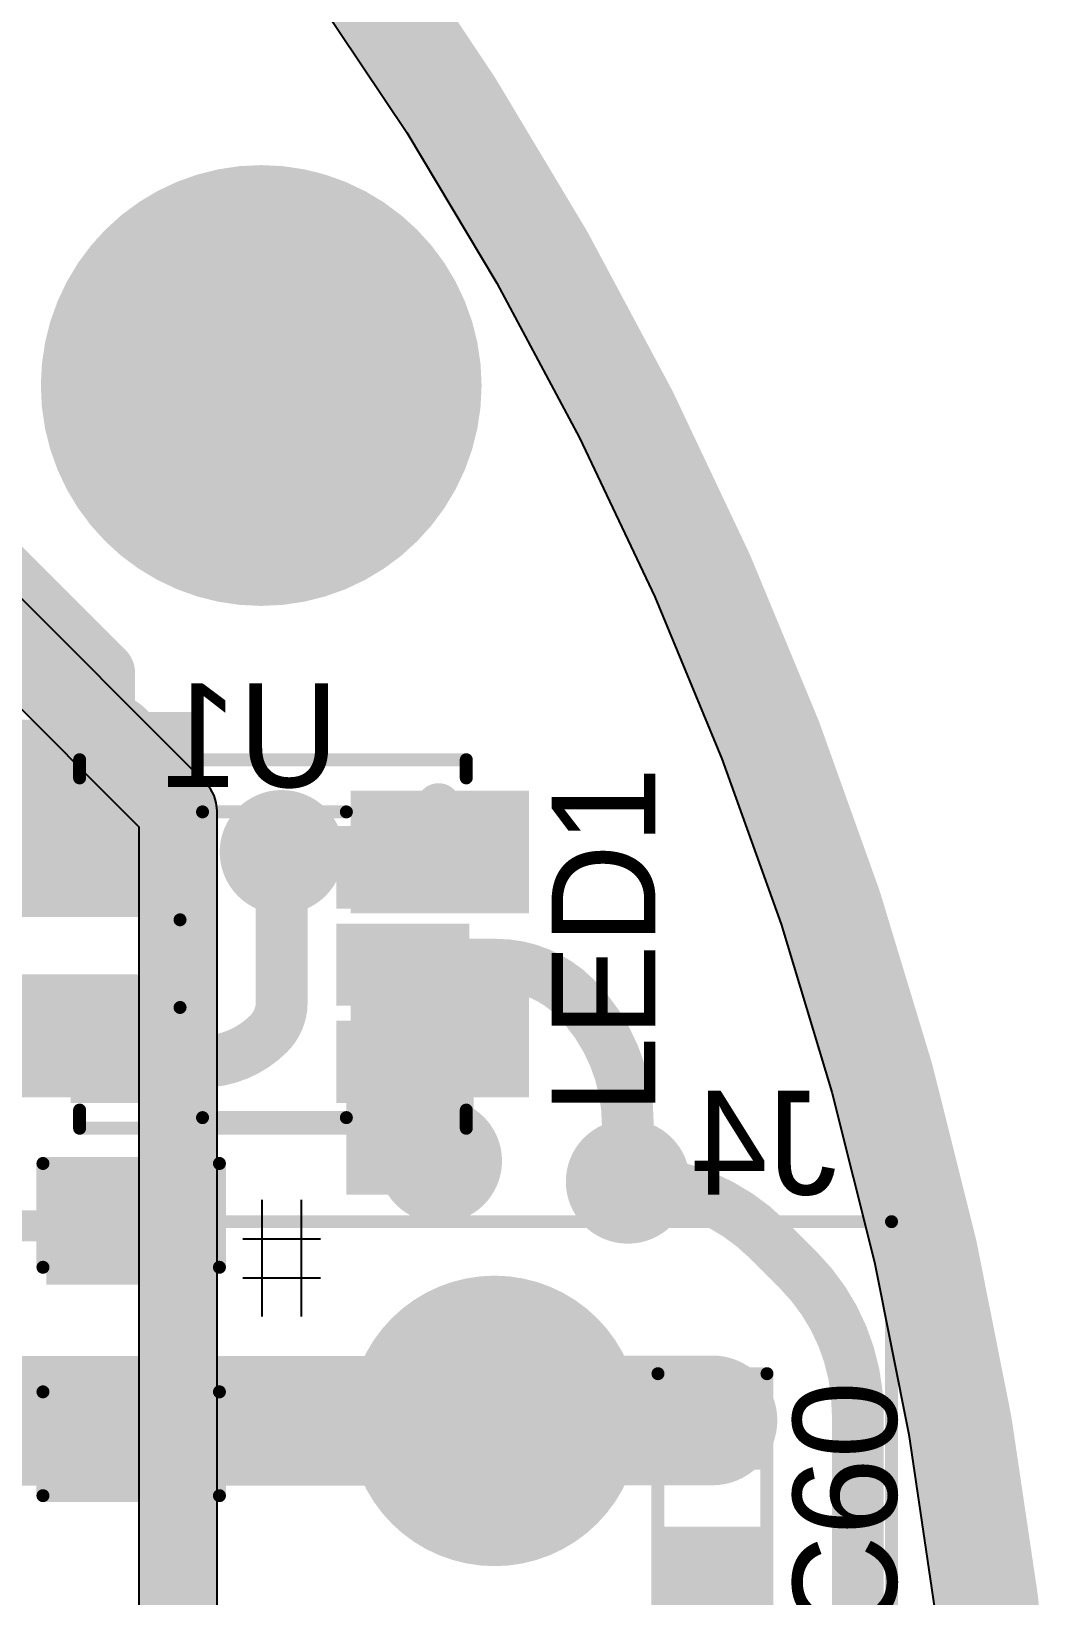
# Model space of a CAD drawing. Header units: millimetres. Extents: x 2.49 to 5.32, y 1.64 to 4.48.
# Drawn here: x 4.926 to 5.32, y 3.235 to 3.838 of the extents above; entities that cross this region are included whole.
import ezdxf

# ---------------------------------------------------------------- set-up
doc = ezdxf.new("R2010")
doc.units = ezdxf.units.MM
doc.header["$MEASUREMENT"] = 0
for name, color, linetype in [('BottomLayer', 5, 'Continuous'), ('BottomOverlay', 54, 'Continuous'), ('BottomPaste', 16, 'Continuous'), ('BottomSolder', 6, 'Continuous'), ('InternalPlane1', 76, 'Continuous'), ('InternalPlane2', 16, 'Continuous'), ('Mechanical2', 216, 'Continuous'), ('MultiLayer', 9, 'Continuous'), ('PadHoleLayer', 156, 'Continuous'), ('TopLayer', 1, 'Continuous'), ('TopOverlay', 2, 'Continuous'), ('TopPaste', 8, 'Continuous'), ('TopSolder', 216, 'Continuous'), ('ViaHoleLayer', 16, 'Continuous')]:
    doc.layers.add(name, color=color, linetype=linetype)

# ---------------------------------------------------------------- blocks, each defined once
blk = doc.blocks.new('B4P_VH_FB_B_LF__SN__B_9')
at = {"layer": 'BottomLayer', "const_width": 0.05197}
blk.add_lwpolyline([(0.20787, 0, 1), (0.25984, 0, 1)], format="xyb", close=True, dxfattribs=at)
at = {"layer": 'BottomOverlay', "const_width": 0.005}
for points in [[(0.31063, 0.183), (0.31063, -0.153)], [(-0.31063, -0.153), (0.31063, -0.153)]]:
    blk.add_lwpolyline(points, dxfattribs=at)
at = {"layer": 'BottomOverlay', "const_width": 0.0025}
blk.add_lwpolyline([(0.30938, -0.153, 1), (0.31188, -0.153, 1)], format="xyb", close=True, dxfattribs=at)
blk.add_lwpolyline([(0.30938, -0.153, 1), (0.31188, -0.153, 1)], format="xyb", close=True, dxfattribs=at)
at = {"layer": 'BottomSolder', "const_width": 0.05597}
blk.add_lwpolyline([(0.20587, 0, 1), (0.26184, 0, 1)], format="xyb", close=True, dxfattribs=at)
at = {"layer": 'InternalPlane1', "const_width": 0.05265}
blk.add_lwpolyline([(0.20754, 0, 1), (0.26018, 0, 1)], format="xyb", close=True, dxfattribs=at)
at = {"layer": 'InternalPlane2', "const_width": 0.05265}
blk.add_lwpolyline([(0.20754, 0, 1), (0.26018, 0, 1)], format="xyb", close=True, dxfattribs=at)
at = {"layer": 'MultiLayer', "const_width": 0.05197}
blk.add_lwpolyline([(0.20787, 0, 1), (0.25984, 0, 1)], format="xyb", close=True, dxfattribs=at)
at = {"layer": 'PadHoleLayer', "const_width": 0.03465}
blk.add_lwpolyline([(0.21654, 0, 1), (0.25118, 0, 1)], format="xyb", close=True, dxfattribs=at)
at = {"layer": 'TopLayer', "const_width": 0.05197}
blk.add_lwpolyline([(0.20787, 0, 1), (0.25984, 0, 1)], format="xyb", close=True, dxfattribs=at)
at = {"layer": 'TopSolder', "const_width": 0.05597}
blk.add_lwpolyline([(0.20587, 0, 1), (0.26184, 0, 1)], format="xyb", close=True, dxfattribs=at)
blk = doc.blocks.new('WS2812B_M____13')
at = {"layer": 'TopLayer'}
for points in [[(-0.09488, 0.01575), (-0.03406, 0.01575), (-0.09488, 0.05512), (-0.03406, 0.05512)], [(0.03406, 0.01575), (0.09488, 0.01575), (0.03406, 0.05512), (0.09488, 0.05512)], [(-0.09488, -0.05512), (-0.03406, -0.05512), (-0.09488, -0.01575), (-0.03406, -0.01575)], [(0.03406, -0.05512), (0.09488, -0.05512), (0.03406, -0.01575), (0.09488, -0.01575)]]:
    blk.add_solid(points, dxfattribs=at)
at = {"layer": 'TopOverlay'}
for points, const_width in [([(-0.088, 0.067, 1), (-0.096, 0.067, 1)], 0.00787), ([(-0.0756, 0.071, 1), (-0.0731, 0.071, 1)], 0.0025), ([(-0.0756, 0.071, 1), (-0.0731, 0.071, 1)], 0.0025), ([(0.0734, 0.071, 1), (0.0759, 0.071, 1)], 0.0025), ([(0.0734, 0.071, 1), (0.0759, 0.071, 1)], 0.0025), ([(-0.09797, 0.067, 1), (-0.09403, 0.067, 1)], 0.00394), ([(-0.08997, 0.067, 1), (-0.08603, 0.067, 1)], 0.00394), ([(-0.0756, 0.064, 1), (-0.0731, 0.064, 1)], 0.0025), ([(0.0734, 0.064, 1), (0.0759, 0.064, 1)], 0.0025), ([(-0.0756, -0.064, 1), (-0.0731, -0.064, 1)], 0.0025), ([(0.0734, -0.064, 1), (0.0759, -0.064, 1)], 0.0025), ([(-0.0756, -0.071, 1), (-0.0731, -0.071, 1)], 0.0025), ([(-0.0756, -0.071, 1), (-0.0731, -0.071, 1)], 0.0025), ([(0.0734, -0.071, 1), (0.0759, -0.071, 1)], 0.0025), ([(0.0734, -0.071, 1), (0.0759, -0.071, 1)], 0.0025)]:
    blk.add_lwpolyline(points, format="xyb", close=True, dxfattribs=dict(at, const_width=const_width))
at = {"layer": 'TopOverlay', "const_width": 0.005}
for points in [[(-0.07435, 0.064), (-0.07435, 0.071)], [(-0.07435, 0.071), (0.07465, 0.071)], [(0.07465, 0.064), (0.07465, 0.071)], [(-0.07435, -0.071), (-0.07435, -0.064)], [(0.07465, -0.071), (0.07465, -0.064)], [(-0.07435, -0.071), (0.07465, -0.071)]]:
    blk.add_lwpolyline(points, dxfattribs=at)
at = {"layer": 'TopPaste'}
for points in [[(-0.09488, 0.01575), (-0.03406, 0.01575), (-0.09488, 0.05512), (-0.03406, 0.05512)], [(0.03406, 0.01575), (0.09488, 0.01575), (0.03406, 0.05512), (0.09488, 0.05512)], [(-0.09488, -0.05512), (-0.03406, -0.05512), (-0.09488, -0.01575), (-0.03406, -0.01575)], [(0.03406, -0.05512), (0.09488, -0.05512), (0.03406, -0.01575), (0.09488, -0.01575)]]:
    blk.add_solid(points, dxfattribs=at)
at = {"layer": 'TopSolder'}
for points in [[(-0.09888, 0.01175), (-0.03006, 0.01175), (-0.09888, 0.05912), (-0.03006, 0.05912)], [(0.03006, 0.01175), (0.09888, 0.01175), (0.03006, 0.05912), (0.09888, 0.05912)], [(-0.09888, -0.05912), (-0.03006, -0.05912), (-0.09888, -0.01175), (-0.03006, -0.01175)], [(0.03006, -0.05912), (0.09888, -0.05912), (0.03006, -0.01175), (0.09888, -0.01175)]]:
    blk.add_solid(points, dxfattribs=at)
blk = doc.blocks.new('SOT_23_5_B_39')
at = {"layer": 'BottomLayer'}
for points in [[(-0.07283, 0.02559), (-0.02953, 0.02559), (-0.07283, 0.04921), (-0.02953, 0.04921)], [(0.02953, 0.02559), (0.07283, 0.02559), (0.02953, 0.04921), (0.07283, 0.04921)], [(-0.07283, -0.01181), (-0.02953, -0.01181), (-0.07283, 0.01181), (-0.02953, 0.01181)], [(-0.07283, -0.04921), (-0.02953, -0.04921), (-0.07283, -0.02559), (-0.02953, -0.02559)], [(0.02953, -0.04921), (0.07283, -0.04921), (0.02953, -0.02559), (0.07283, -0.02559)]]:
    blk.add_solid(points, dxfattribs=at)
at = {"layer": 'BottomOverlay', "const_width": 0.005}
for points in [[(0.02598, 0.0589), (-0.02945, 0.0589)], [(0.03465, 0.01646), (0.03465, -0.01732)], [(0.02598, -0.0589), (-0.02945, -0.0589)]]:
    blk.add_lwpolyline(points, dxfattribs=at)
at = {"layer": 'BottomOverlay'}
for points, const_width in [([(-0.0307, 0.0589, 1), (-0.0282, 0.0589, 1)], 0.0025), ([(0.02473, 0.0589, 1), (0.02723, 0.0589, 1)], 0.0025), ([(0.0334, 0.01646, 1), (0.0359, 0.01646, 1)], 0.0025), ([(0.0334, -0.01732, 1), (0.0359, -0.01732, 1)], 0.0025), ([(-0.0615, -0.0615, 1), (-0.06843, -0.0615, 1)], 0.01), ([(-0.07093, -0.0615, 1), (-0.06593, -0.0615, 1)], 0.005), ([(-0.064, -0.0615, 1), (-0.059, -0.0615, 1)], 0.005), ([(-0.0307, -0.0589, 1), (-0.0282, -0.0589, 1)], 0.0025), ([(0.02473, -0.0589, 1), (0.02723, -0.0589, 1)], 0.0025)]:
    blk.add_lwpolyline(points, format="xyb", close=True, dxfattribs=dict(at, const_width=const_width))
at = {"layer": 'BottomPaste'}
for points in [[(-0.07283, 0.02559), (-0.02953, 0.02559), (-0.07283, 0.04921), (-0.02953, 0.04921)], [(0.02953, 0.02559), (0.07283, 0.02559), (0.02953, 0.04921), (0.07283, 0.04921)], [(-0.07283, -0.01181), (-0.02953, -0.01181), (-0.07283, 0.01181), (-0.02953, 0.01181)], [(-0.07283, -0.04921), (-0.02953, -0.04921), (-0.07283, -0.02559), (-0.02953, -0.02559)], [(0.02953, -0.04921), (0.07283, -0.04921), (0.02953, -0.02559), (0.07283, -0.02559)]]:
    blk.add_solid(points, dxfattribs=at)
at = {"layer": 'BottomSolder'}
for points in [[(-0.07683, 0.02159), (-0.02553, 0.02159), (-0.07683, 0.05321), (-0.02553, 0.05321)], [(0.02553, 0.02159), (0.07683, 0.02159), (0.02553, 0.05321), (0.07683, 0.05321)], [(-0.07683, -0.01581), (-0.02553, -0.01581), (-0.07683, 0.01581), (-0.02553, 0.01581)], [(-0.07683, -0.05321), (-0.02553, -0.05321), (-0.07683, -0.02159), (-0.02553, -0.02159)], [(0.02553, -0.05321), (0.07683, -0.05321), (0.02553, -0.02159), (0.07683, -0.02159)]]:
    blk.add_solid(points, dxfattribs=at)
blk = doc.blocks.new('R__0603_88')
at = {"layer": 'TopLayer'}
for points in [[(-0.045, 0.0175), (-0.045, -0.0175), (-0.015, 0.0175), (-0.015, -0.0175)], [(0.015, 0.0175), (0.015, -0.0175), (0.045, 0.0175), (0.045, -0.0175)]]:
    blk.add_solid(points, dxfattribs=at)
at = {"layer": 'TopOverlay', "const_width": 0.005}
for points in [[(-0.048, -0.021), (-0.048, 0.021)], [(0.048, 0.021), (-0.048, 0.021)], [(0.048, -0.021), (0.048, 0.021)], [(0.048, -0.021), (-0.048, -0.021)]]:
    blk.add_lwpolyline(points, dxfattribs=at)
at = {"layer": 'TopOverlay', "const_width": 0.0025}
for points in [[(-0.04925, 0.021, 1), (-0.04675, 0.021, 1)], [(-0.04925, 0.021, 1), (-0.04675, 0.021, 1)], [(0.04675, 0.021, 1), (0.04925, 0.021, 1)], [(0.04675, 0.021, 1), (0.04925, 0.021, 1)], [(-0.04925, -0.021, 1), (-0.04675, -0.021, 1)], [(-0.04925, -0.021, 1), (-0.04675, -0.021, 1)], [(0.04675, -0.021, 1), (0.04925, -0.021, 1)], [(0.04675, -0.021, 1), (0.04925, -0.021, 1)]]:
    blk.add_lwpolyline(points, format="xyb", close=True, dxfattribs=at)
at = {"layer": 'TopPaste'}
for points in [[(-0.045, 0.0175), (-0.045, -0.0175), (-0.015, 0.0175), (-0.015, -0.0175)], [(0.015, 0.0175), (0.015, -0.0175), (0.045, 0.0175), (0.045, -0.0175)]]:
    blk.add_solid(points, dxfattribs=at)
at = {"layer": 'TopSolder'}
for points in [[(-0.049, 0.0215), (-0.049, -0.0215), (-0.011, 0.0215), (-0.011, -0.0215)], [(0.011, 0.0215), (0.011, -0.0215), (0.049, 0.0215), (0.049, -0.0215)]]:
    blk.add_solid(points, dxfattribs=at)
blk = doc.blocks.new('C__0805_92')
at = {"layer": 'TopLayer'}
for points in [[(-0.06, -0.03), (-0.02, -0.03), (-0.06, 0.03), (-0.02, 0.03)], [(0.02, -0.03), (0.06, -0.03), (0.02, 0.03), (0.06, 0.03)]]:
    blk.add_solid(points, dxfattribs=at)
at = {"layer": 'TopOverlay', "const_width": 0.005}
for points in [[(-0.064, 0.034), (-0.064, -0.034)], [(-0.064, 0.034), (-0.024, 0.034)], [(0.024, 0.034), (0.064, 0.034)], [(0.064, 0.034), (0.064, -0.034)], [(-0.064, -0.034), (-0.024, -0.034)], [(0.024, -0.034), (0.064, -0.034)]]:
    blk.add_lwpolyline(points, dxfattribs=at)
at = {"layer": 'TopOverlay', "const_width": 0.0025}
for points in [[(-0.06525, 0.034, 1), (-0.06275, 0.034, 1)], [(-0.06525, 0.034, 1), (-0.06275, 0.034, 1)], [(-0.02525, 0.034, 1), (-0.02275, 0.034, 1)], [(0.02275, 0.034, 1), (0.02525, 0.034, 1)], [(0.06275, 0.034, 1), (0.06525, 0.034, 1)], [(0.06275, 0.034, 1), (0.06525, 0.034, 1)], [(-0.06525, -0.034, 1), (-0.06275, -0.034, 1)], [(-0.06525, -0.034, 1), (-0.06275, -0.034, 1)], [(-0.02525, -0.034, 1), (-0.02275, -0.034, 1)], [(0.02275, -0.034, 1), (0.02525, -0.034, 1)], [(0.06275, -0.034, 1), (0.06525, -0.034, 1)], [(0.06275, -0.034, 1), (0.06525, -0.034, 1)]]:
    blk.add_lwpolyline(points, format="xyb", close=True, dxfattribs=at)
at = {"layer": 'TopPaste'}
for points in [[(-0.06, -0.03), (-0.02, -0.03), (-0.06, 0.03), (-0.02, 0.03)], [(0.02, -0.03), (0.06, -0.03), (0.02, 0.03), (0.06, 0.03)]]:
    blk.add_solid(points, dxfattribs=at)
at = {"layer": 'TopSolder'}
for points in [[(-0.06276, -0.03276), (-0.01724, -0.03276), (-0.06276, 0.03276), (-0.01724, 0.03276)], [(0.01724, -0.03276), (0.06276, -0.03276), (0.01724, 0.03276), (0.06276, 0.03276)]]:
    blk.add_solid(points, dxfattribs=at)

msp = doc.modelspace()

# ---------------------------------------------------------------- linework, layer by layer
at = {"layer": 'BottomLayer'}
for points, const_width in [([(4.98458, 3.70176, 1), (5.04363, 3.70176, 1)], 0.05906), ([(4.94709, 3.56, 1), (4.95891, 3.56, 1)], 0.01181), ([(5.01609, 3.522, 1), (5.02791, 3.522, 1)], 0.01181), ([(5.017, 3.522, 1), (5.027, 3.522, 1)], 0.01), ([(5.06365, 3.47857, 1), (5.07365, 3.47857, 1)], 0.01), ([(5.09966, 3.47857, 1), (5.10966, 3.47857, 1)], 0.01), ([(5.09966, 3.47857, 1), (5.10966, 3.47857, 1)], 0.01), ([(5.017, 3.46407, 1), (5.027, 3.46407, 1)], 0.01), ([(5.017, 3.46407, 1), (5.027, 3.46407, 1)], 0.01), ([(5.13, 3.466, 1), (5.14, 3.466, 1)], 0.01), ([(5.13, 3.466, 1), (5.14, 3.466, 1)], 0.01), ([(5.012, 3.452, 1), (5.022, 3.452, 1)], 0.01), ([(5.012, 3.452, 1), (5.022, 3.452, 1)], 0.01), ([(4.96129, 3.44116, 1), (4.97129, 3.44116, 1)], 0.01), ([(4.98584, 3.44116, 1), (4.99584, 3.44116, 1)], 0.01), ([(4.98584, 3.44116, 1), (4.99584, 3.44116, 1)], 0.01), ([(5.078, 3.41453, 1), (5.088, 3.41453, 1)], 0.01), ([(5.1504, 3.41676, 1), (5.1604, 3.41676, 1)], 0.01), ([(5.1504, 3.41676, 1), (5.1604, 3.41676, 1)], 0.01), ([(5.078, 3.403, 1), (5.088, 3.403, 1)], 0.01), ([(5.07857, 3.403, 1), (5.08743, 3.403, 1)], 0.00886), ([(5.14949, 3.395, 1), (5.1613, 3.395, 1)], 0.01181), ([(5.1504, 3.395, 1), (5.1604, 3.395, 1)], 0.01)]:
    msp.add_lwpolyline(points, format="xyb", close=True, dxfattribs=dict(at, const_width=const_width))
at = {"layer": 'BottomLayer', "const_width": 0.02}
for points in [[(5.022, 3.46407), (5.022, 3.522)], [(5.06865, 3.47857), (5.10466, 3.47857)], [(4.96629, 3.44116), (4.99084, 3.44116)], [(5.083, 3.403), (5.083, 3.41453)], [(5.1554, 3.395), (5.1554, 3.41676)]]:
    msp.add_lwpolyline(points, dxfattribs=at)
for points in [[(5.10466, 3.47857, -0.198912), (5.135, 3.466)], [(5.022, 3.46407, -0.198912), (5.017, 3.452)], [(5.135, 3.466, -0.198912), (5.1554, 3.41676)], [(5.017, 3.452, -0.198912), (4.99084, 3.44116)]]:
    msp.add_lwpolyline(points, format="xyb", dxfattribs=at)
at = {"layer": 'BottomLayer'}
for points in [[(4.933, 3.502), (4.99149, 3.502), (4.933, 3.576), (4.99149, 3.576)], [(5.04692, 3.39), (5.096, 3.39), (5.04692, 3.453), (5.096, 3.453)]]:
    msp.add_solid(points, dxfattribs=at)
at = {"layer": 'BottomSolder'}
for points, const_width in [([(4.98258, 3.70176, 1), (5.04563, 3.70176, 1)], 0.06306), ([(4.94509, 3.56, 1), (4.96091, 3.56, 1)], 0.01581), ([(5.01409, 3.522, 1), (5.02991, 3.522, 1)], 0.01581), ([(5.07657, 3.403, 1), (5.08943, 3.403, 1)], 0.01286), ([(5.14749, 3.395, 1), (5.1633, 3.395, 1)], 0.01581)]:
    msp.add_lwpolyline(points, format="xyb", close=True, dxfattribs=dict(at, const_width=const_width))
at = {"layer": 'InternalPlane1'}
for p, q in [((5.0326, 3.85544), (5.07017, 3.7992)), ((5.07017, 3.7992), (5.10494, 3.74119)), ((4.99266, 3.54866), (4.78266, 3.75866)), ((5.10494, 3.74119), (5.13682, 3.68154)), ((4.76576, 3.73293), (4.96693, 3.53176)), ((5.13682, 3.68154), (5.16574, 3.6204)), ((5.16574, 3.6204), (5.19162, 3.55792)), ((5.19162, 3.55792), (5.21441, 3.49424)), ((4.99453, 3.54637), (4.99266, 3.54866)), ((4.99593, 3.54377), (4.99453, 3.54637)), ((4.99678, 3.54094), (4.99593, 3.54377)), ((4.99707, 3.538), (4.99678, 3.54094)), ((4.99707, 2.785), (4.99707, 3.538)), ((4.96693, 3.53176), (4.96693, 2.79207)), ((5.21441, 3.49424), (5.23404, 3.42952)), ((5.23404, 3.42952), (5.25047, 3.36391)), ((5.25047, 3.36391), (5.26367, 3.29758)), ((5.26367, 3.29758), (5.27359, 3.23068))]:
    msp.add_line(p, q, dxfattribs=at)
for points, const_width in [([(5.04903, 3.86701), (5.08716, 3.80996)], 0.04), ([(5.08716, 3.80996), (5.12243, 3.7511)], 0.04), ([(5.12243, 3.7511), (5.15478, 3.69058)], 0.04), ([(4.772, 3.748), (4.982, 3.538)], 0.03), ([(5.15478, 3.69058), (5.18412, 3.62855)], 0.04), ([(5.18412, 3.62855), (5.21038, 3.56515)], 0.04), ([(5.21038, 3.56515), (5.2335, 3.50055)], 0.04), ([(4.982, 2.785), (4.982, 3.538)], 0.03), ([(5.2335, 3.50055), (5.25342, 3.43488)], 0.04), ([(5.25342, 3.43488), (5.27009, 3.36832)], 0.04), ([(5.27009, 3.36832), (5.28348, 3.30101)], 0.04), ([(5.28348, 3.30101), (5.29354, 3.23314)], 0.04), ([(5.29354, 3.23314), (5.30027, 3.16485)], 0.04)]:
    msp.add_lwpolyline(points, dxfattribs=dict(at, const_width=const_width))
for points, const_width in [([(5.07716, 3.80996, 1), (5.09715, 3.80996, 1)], 0.02), ([(5.07716, 3.80996, 1), (5.09715, 3.80996, 1)], 0.02), ([(4.97164, 3.70176, 1), (5.05657, 3.70176, 1)], 0.08493), ([(5.11243, 3.7511, 1), (5.13243, 3.7511, 1)], 0.02), ([(5.11243, 3.7511, 1), (5.13243, 3.7511, 1)], 0.02), ([(5.14478, 3.69058, 1), (5.16478, 3.69058, 1)], 0.02), ([(5.14478, 3.69058, 1), (5.16478, 3.69058, 1)], 0.02), ([(5.17412, 3.62855, 1), (5.19412, 3.62855, 1)], 0.02), ([(5.17412, 3.62855, 1), (5.19412, 3.62855, 1)], 0.02), ([(4.94105, 3.56, 1), (4.96495, 3.56, 1)], 0.02391), ([(5.20038, 3.56515, 1), (5.22038, 3.56515, 1)], 0.02), ([(5.20038, 3.56515, 1), (5.22038, 3.56515, 1)], 0.02), ([(4.9745, 3.538, 1), (4.9895, 3.538, 1)], 0.015), ([(4.9745, 3.538, 1), (4.9895, 3.538, 1)], 0.015), ([(5.01005, 3.522, 1), (5.03395, 3.522, 1)], 0.02391), ([(5.2235, 3.50055, 1), (5.2435, 3.50055, 1)], 0.02), ([(5.2235, 3.50055, 1), (5.2435, 3.50055, 1)], 0.02), ([(5.24342, 3.43488, 1), (5.26342, 3.43488, 1)], 0.02), ([(5.24342, 3.43488, 1), (5.26342, 3.43488, 1)], 0.02), ([(5.07105, 3.403, 1), (5.09495, 3.403, 1)], 0.02391), ([(5.14344, 3.395, 1), (5.16735, 3.395, 1)], 0.02391), ([(5.26009, 3.36832, 1), (5.28009, 3.36832, 1)], 0.02), ([(5.26009, 3.36832, 1), (5.28009, 3.36832, 1)], 0.02), ([(5.27348, 3.30101, 1), (5.29348, 3.30101, 1)], 0.02), ([(5.27348, 3.30101, 1), (5.29348, 3.30101, 1)], 0.02), ([(5.28354, 3.23314, 1), (5.30354, 3.23314, 1)], 0.02), ([(5.28354, 3.23314, 1), (5.30354, 3.23314, 1)], 0.02)]:
    msp.add_lwpolyline(points, format="xyb", close=True, dxfattribs=dict(at, const_width=const_width))
at = {"layer": 'InternalPlane2'}
for p, q in [((5.0326, 3.85544), (5.07017, 3.7992)), ((5.07017, 3.7992), (5.10494, 3.74119)), ((5.10494, 3.74119), (5.13682, 3.68154)), ((5.13682, 3.68154), (5.16574, 3.6204)), ((5.16574, 3.6204), (5.19162, 3.55792)), ((5.19162, 3.55792), (5.21441, 3.49424)), ((5.21441, 3.49424), (5.23404, 3.42952)), ((5.23404, 3.42952), (5.25047, 3.36391)), ((5.25047, 3.36391), (5.26367, 3.29758)), ((5.26367, 3.29758), (5.27359, 3.23068))]:
    msp.add_line(p, q, dxfattribs=at)
at = {"layer": 'InternalPlane2', "const_width": 0.04}
for points in [[(5.04903, 3.86701), (5.08716, 3.80996)], [(5.08716, 3.80996), (5.12243, 3.7511)], [(5.12243, 3.7511), (5.15478, 3.69058)], [(5.15478, 3.69058), (5.18412, 3.62855)], [(5.18412, 3.62855), (5.21038, 3.56515)], [(5.21038, 3.56515), (5.2335, 3.50055)], [(5.2335, 3.50055), (5.25342, 3.43488)], [(5.25342, 3.43488), (5.27009, 3.36832)], [(5.27009, 3.36832), (5.28348, 3.30101)], [(5.28348, 3.30101), (5.29354, 3.23314)], [(5.29354, 3.23314), (5.30027, 3.16485)]]:
    msp.add_lwpolyline(points, dxfattribs=at)
at = {"layer": 'InternalPlane2'}
for points, const_width in [([(5.07716, 3.80996, 1), (5.09715, 3.80996, 1)], 0.02), ([(5.07716, 3.80996, 1), (5.09715, 3.80996, 1)], 0.02), ([(4.97164, 3.70176, 1), (5.05657, 3.70176, 1)], 0.08493), ([(5.11243, 3.7511, 1), (5.13243, 3.7511, 1)], 0.02), ([(5.11243, 3.7511, 1), (5.13243, 3.7511, 1)], 0.02), ([(5.14478, 3.69058, 1), (5.16478, 3.69058, 1)], 0.02), ([(5.14478, 3.69058, 1), (5.16478, 3.69058, 1)], 0.02), ([(5.17412, 3.62855, 1), (5.19412, 3.62855, 1)], 0.02), ([(5.17412, 3.62855, 1), (5.19412, 3.62855, 1)], 0.02), ([(4.94105, 3.56, 1), (4.96495, 3.56, 1)], 0.02391), ([(5.20038, 3.56515, 1), (5.22038, 3.56515, 1)], 0.02), ([(5.20038, 3.56515, 1), (5.22038, 3.56515, 1)], 0.02), ([(5.01005, 3.522, 1), (5.03395, 3.522, 1)], 0.02391), ([(5.2235, 3.50055, 1), (5.2435, 3.50055, 1)], 0.02), ([(5.2235, 3.50055, 1), (5.2435, 3.50055, 1)], 0.02), ([(5.24342, 3.43488, 1), (5.26342, 3.43488, 1)], 0.02), ([(5.24342, 3.43488, 1), (5.26342, 3.43488, 1)], 0.02), ([(5.14344, 3.395, 1), (5.16735, 3.395, 1)], 0.02391), ([(5.26009, 3.36832, 1), (5.28009, 3.36832, 1)], 0.02), ([(5.26009, 3.36832, 1), (5.28009, 3.36832, 1)], 0.02), ([(5.27348, 3.30101, 1), (5.29348, 3.30101, 1)], 0.02), ([(5.27348, 3.30101, 1), (5.29348, 3.30101, 1)], 0.02), ([(5.28354, 3.23314, 1), (5.30354, 3.23314, 1)], 0.02), ([(5.28354, 3.23314, 1), (5.30354, 3.23314, 1)], 0.02)]:
    msp.add_lwpolyline(points, format="xyb", close=True, dxfattribs=dict(at, const_width=const_width))
at = {"layer": 'Mechanical2', "const_width": 0.015}
msp.add_lwpolyline([(5.30364, 3.062, 1), (2.50836, 3.062, 1)], format="xyb", close=True, dxfattribs=at)
at = {"layer": 'MultiLayer'}
for points, const_width in [([(4.98458, 3.70176, 1), (5.04363, 3.70176, 1)], 0.05906), ([(4.94709, 3.56, 1), (4.95891, 3.56, 1)], 0.01181), ([(5.01609, 3.522, 1), (5.02791, 3.522, 1)], 0.01181), ([(5.07857, 3.403, 1), (5.08743, 3.403, 1)], 0.00886), ([(5.14949, 3.395, 1), (5.1613, 3.395, 1)], 0.01181)]:
    msp.add_lwpolyline(points, format="xyb", close=True, dxfattribs=dict(at, const_width=const_width))
at = {"layer": 'PadHoleLayer', "const_width": 0.06693}
msp.add_lwpolyline([(4.98064, 3.70176, 1), (5.04757, 3.70176, 1)], format="xyb", close=True, dxfattribs=at)
at = {"layer": 'TopLayer'}
for points, const_width in [([(4.72, 3.824), (4.953, 3.591)], 0.025), ([(4.953, 3.56), (4.953, 3.591)], 0.025), ([(5.022, 3.522), (5.08294, 3.522)], 0.02), ([(5.08294, 3.522), (5.09494, 3.522)], 0.02), ([(5.08294, 3.40306), (5.08294, 3.45113)], 0.025), ([(5.08294, 3.40306), (5.083, 3.403)], 0.025), ([(4.75121, 3.378), (4.964, 3.378)], 0.012), ([(5.20935, 3.37265), (5.221, 3.361)], 0.02), ([(4.89421, 3.30281), (5.104, 3.30281)], 0.05), ([(5.10119, 3.303), (5.188, 3.303)], 0.05), ([(5.244, 2.89), (5.244, 3.30547)], 0.02), ([(5.188, 3.211), (5.188, 3.243)], 0.025)]:
    msp.add_lwpolyline(points, dxfattribs=dict(at, const_width=const_width))
for points, const_width in [([(4.98458, 3.70176, 1), (5.04363, 3.70176, 1)], 0.05906), ([(4.94675, 3.591, 1), (4.95925, 3.591, 1)], 0.0125), ([(4.94675, 3.591, 1), (4.95925, 3.591, 1)], 0.0125), ([(4.94675, 3.56, 1), (4.95925, 3.56, 1)], 0.0125), ([(4.94709, 3.56, 1), (4.95891, 3.56, 1)], 0.01181), ([(5.01609, 3.522, 1), (5.02791, 3.522, 1)], 0.01181), ([(5.017, 3.522, 1), (5.027, 3.522, 1)], 0.01), ([(5.07794, 3.522, 1), (5.08794, 3.522, 1)], 0.01), ([(5.07794, 3.522, 1), (5.08794, 3.522, 1)], 0.01), ([(5.08994, 3.522, 1), (5.09994, 3.522, 1)], 0.01), ([(5.07669, 3.45113, 1), (5.08919, 3.45113, 1)], 0.0125), ([(5.07669, 3.40306, 1), (5.08919, 3.40306, 1)], 0.0125), ([(5.07669, 3.40306, 1), (5.08919, 3.40306, 1)], 0.0125), ([(5.07675, 3.403, 1), (5.08925, 3.403, 1)], 0.0125), ([(5.07857, 3.403, 1), (5.08743, 3.403, 1)], 0.00886), ([(5.14949, 3.395, 1), (5.1613, 3.395, 1)], 0.01181), ([(5.1504, 3.395, 1), (5.1604, 3.395, 1)], 0.01), ([(4.961, 3.378, 1), (4.967, 3.378, 1)], 0.006), ([(5.20435, 3.37265, 1), (5.21435, 3.37265, 1)], 0.01), ([(5.20435, 3.37265, 1), (5.21435, 3.37265, 1)], 0.01), ([(5.216, 3.361, 1), (5.226, 3.361, 1)], 0.01), ([(5.216, 3.361, 1), (5.226, 3.361, 1)], 0.01), ([(5.08869, 3.303, 1), (5.11369, 3.303, 1)], 0.025), ([(5.0915, 3.30281, 1), (5.1165, 3.30281, 1)], 0.025), ([(5.1755, 3.303, 1), (5.2005, 3.303, 1)], 0.025), ([(5.239, 3.30547, 1), (5.249, 3.30547, 1)], 0.01), ([(5.239, 3.30547, 1), (5.249, 3.30547, 1)], 0.01), ([(5.18175, 3.243, 1), (5.19425, 3.243, 1)], 0.0125)]:
    msp.add_lwpolyline(points, format="xyb", close=True, dxfattribs=dict(at, const_width=const_width))
at = {"layer": 'TopLayer', "const_width": 0.02}
for points in [[(5.1554, 3.395, -0.198912), (5.20935, 3.37265)], [(5.221, 3.361, -0.198912), (5.244, 3.30547)]]:
    msp.add_lwpolyline(points, format="xyb", dxfattribs=at)
at = {"layer": 'TopLayer'}
msp.add_solid([(4.92, 3.497), (4.987, 3.497), (4.92, 3.573), (4.987, 3.573)], dxfattribs=at)
at = {"layer": 'TopOverlay'}
for p, q in [((5.0145, 3.343), (5.0145, 3.38799)), ((5.02949, 3.38799), (5.02949, 3.343)), ((5.007, 3.37299), (5.02949, 3.37299)), ((5.02949, 3.37299), (5.03699, 3.37299)), ((5.007, 3.358), (5.03699, 3.358))]:
    msp.add_line(p, q, dxfattribs=at)
at = {"layer": 'TopSolder'}
for points, const_width in [([(4.98258, 3.70176, 1), (5.04563, 3.70176, 1)], 0.06306), ([(4.94509, 3.56, 1), (4.96091, 3.56, 1)], 0.01581), ([(5.01409, 3.522, 1), (5.02991, 3.522, 1)], 0.01581), ([(5.07657, 3.403, 1), (5.08943, 3.403, 1)], 0.01286), ([(5.14749, 3.395, 1), (5.1633, 3.395, 1)], 0.01581)]:
    msp.add_lwpolyline(points, format="xyb", close=True, dxfattribs=dict(at, const_width=const_width))
at = {"layer": 'ViaHoleLayer', "const_width": 0.00591}
for points in [[(4.95005, 3.56, 1), (4.95595, 3.56, 1)], [(5.01905, 3.522, 1), (5.02495, 3.522, 1)], [(5.08005, 3.403, 1), (5.08595, 3.403, 1)], [(5.15244, 3.395, 1), (5.15835, 3.395, 1)]]:
    msp.add_lwpolyline(points, format="xyb", close=True, dxfattribs=at)

# ---------------------------------------------------------------- block references
for name, p, rotation in [('WS2812B_M____13', (5.01847, 3.48657), 360), ('SOT_23_5_B_39', (5.01747, 3.47857), 180), ('C__0805_92', (4.964, 3.338), 90), ('B4P_VH_FB_B_LF__SN__B_9', (5.104, 3.06895), 90), ('R__0603_88', (5.188, 3.273), 270)]:
    msp.add_blockref(name, p, dxfattribs=dict(rotation=rotation))

# ---------------------------------------------------------------- texts
at = {"layer": 'BottomOverlay', "text_generation_flag": 2}
for s, p in [('U1', (5.044, 3.547)), ('J4', (5.236, 3.39))]:
    msp.add_text(s, height=0.04, dxfattribs=at).set_placement(p)
at = {"layer": 'TopOverlay'}
for s, p in [('LED1', (5.166, 3.421)), ('C60', (5.259, 3.22))]:
    msp.add_text(s, height=0.04, rotation=90, dxfattribs=at).set_placement(p)

doc.saveas('drawing.dxf')
